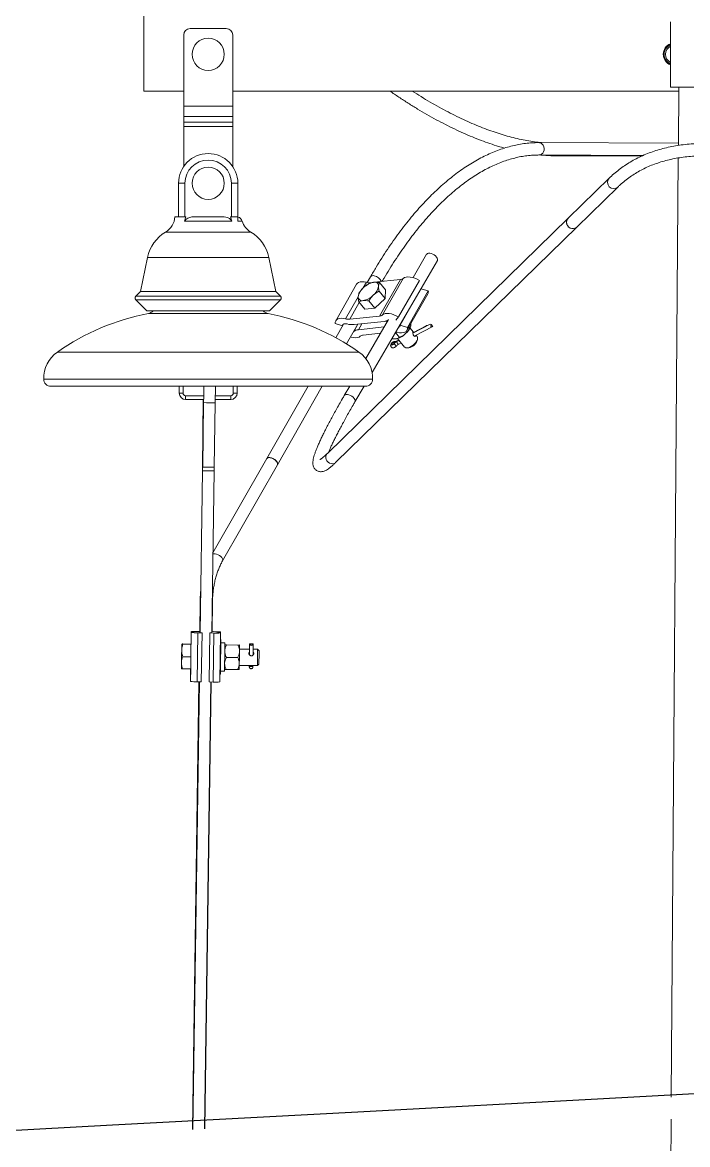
# Model space of a CAD drawing. Header units: millimetres. Extents: x 1587714 to 3094800, y -694377 to -413614.
# Drawn here: x 2105747 to 2106263, y -550197 to -549327 of the extents above; entities that cross this region are included whole.
import ezdxf

# ---------------------------------------------------------------- set-up
doc = ezdxf.new("R2010")
doc.units = ezdxf.units.MM

# ---------------------------------------------------------------- blocks, each defined once
blk = doc.blocks.new('poste ALINEACIÓN vista 1')
at = {"color": 7, "linetype": 'Continuous', "lineweight": 15}
for p, q in [((-546.8, 9365.5003), (-546.8, 9428.9998)), ((-138.35, 9419.1979), (-138.35, 9368.3976)), ((-515.8, 9409.0003), (-515.8, 9353.7015)), ((-482.8, 9414.0004), (-510.8, 9414.0004)), ((-477.8, 9409.0003), (-477.8, 9353.7015)), ((-546.8, 9365.5003), (-515.8, 9365.5003)), ((-477.8, 9365.5003), (-131.822, 9365.5003)), ((-138.35, 9368.3976), (-40.097, 9368.3976)), ((-131.8002, 9368.3976), (-132.1382, 9323.3603)), ((-477.8, 9353.7015), (-515.8, 9353.7015)), ((-515.8, 9353.7015), (-515.8, 9345.6753)), ((-477.8, 9353.7015), (-477.8, 9345.6753)), ((-477.8, 9345.6753), (-515.8, 9345.6753)), ((-515.8, 9345.6753), (-515.8, 9341.4649)), ((-477.8, 9341.4649), (-515.8, 9341.4649)), ((-515.8, 9341.4649), (-515.8, 9337.9287)), ((-477.8, 9337.9287), (-515.8, 9337.9287)), ((-515.8, 9337.9287), (-515.8, 9306.9619)), ((-477.8, 9345.6753), (-477.8, 9341.4649)), ((-477.8, 9341.4649), (-477.8, 9337.9287)), ((-477.8, 9337.9287), (-477.8, 9306.9619)), ((-132.1248, 9325.1504), (-240.3924, 9325.5128)), ((-240.4245, 9315.9131), (-159.3832, 9315.6422)), ((-226.7044, 9315.2999), (-160.1787, 9315.2999)), ((-132.2113, 9313.6224), (-137.6788, 8585.1144)), ((-185.8693, 9297.8953), (-217.6886, 9266.8198)), ((-519.8, 9268.0005), (-519.8, 9293.9996)), ((-514.8, 9293.9996), (-519.8, 9293.9996)), ((-514.8, 9293.9996), (-514.8, 9268.0005)), ((-478.8, 9268.0005), (-478.8, 9293.9996)), ((-478.8, 9293.9996), (-473.8, 9293.9996)), ((-473.8, 9293.9996), (-473.8, 9268.0005)), ((-210.9811, 9259.9524), (-179.1618, 9291.0269)), ((-522.5858, 9268.0005), (-519.8, 9268.0005)), ((-514.8, 9268.0005), (-519.8, 9268.0005)), ((-515.1746, 9264.5091), (-514.2059, 9268.0005)), ((-478.4254, 9264.5091), (-515.1746, 9264.5091)), ((-514.8, 9268.0005), (-514.2059, 9268.0005)), ((-507.2012, 9268.0005), (-486.3988, 9268.0005)), ((-479.394, 9268.0005), (-478.4254, 9264.5091)), ((-479.394, 9268.0005), (-478.8, 9268.0005)), ((-473.8, 9268.0005), (-478.8, 9268.0005)), ((-217.6886, 9266.8198), (-404.3909, 9084.4849)), ((-397.6835, 9077.6166), (-210.9811, 9259.9524)), ((-543.8215, 9236.4959), (-549.3, 9209.9999)), ((-444.3, 9209.9999), (-449.7785, 9236.4959)), ((-369.7115, 9147.2396), (-319.0774, 9234.0955)), ((-327.3711, 9238.9306), (-337.9477, 9220.7879)), ((-370.8976, 9221.4478), (-373.4245, 9217.0228)), ((-369.1143, 9217.06), (-370.8766, 9216.873)), ((-347.7103, 9219.3278), (-367.9659, 9217.182)), ((-359.3695, 9211.4218), (-364.0653, 9216.9846)), ((-363.8782, 9191.0132), (-347.7103, 9219.3278)), ((-361.6671, 9191.8753), (-345.4992, 9220.1899)), ((-349.1807, 9190.3037), (-333.0128, 9218.6183)), ((-549.3, 9209.9999), (-552.8858, 9206.4141)), ((-549.3, 9209.9999), (-444.3, 9209.9999)), ((-440.7142, 9206.4141), (-444.3, 9209.9999)), ((-381.6893, 9215.6571), (-397.8572, 9187.3416)), ((-374.8272, 9214.3201), (-374.8453, 9214.3058)), ((-359.5994, 9204.6918), (-364.2951, 9210.2545)), ((-359.3695, 9211.4218), (-359.5994, 9204.6918)), ((-347.9506, 9183.8216), (-331.7828, 9212.1361)), ((-342.6613, 9179.9039), (-326.4935, 9208.2194)), ((-342.2893, 9182.1393), (-326.1214, 9210.4548)), ((-332.555, 9210.7838), (-332.7117, 9210.7075)), ((-326.1214, 9210.4548), (-331.7828, 9212.1361)), ((-552.8858, 9203.5855), (-544.3, 9194.9996)), ((-449.3, 9194.9996), (-440.7142, 9203.5855)), ((-375.3853, 9196.4644), (-380.0811, 9202.0272)), ((-367.6073, 9197.2131), (-372.303, 9202.7758)), ((-359.5994, 9204.6918), (-367.6073, 9197.2131)), ((-544.3, 9194.9996), (-449.3, 9194.9996)), ((-543.2141, 9192.9168), (-450.3859, 9192.9168)), ((-363.8782, 9191.0132), (-387.0444, 9188.5585)), ((-367.6073, 9197.2131), (-375.3853, 9196.4644)), ((-351.2174, 9187.9023), (-349.1807, 9190.3037)), ((-398.2292, 9185.1062), (-392.6028, 9183.4353)), ((-391.856, 9184.7428), (-397.8517, 9174.2429)), ((-389.5383, 9169.4411), (-380.8446, 9184.6675)), ((-383.5205, 9184.3833), (-360.3542, 9186.838)), ((-360.2581, 9182.5169), (-380.1643, 9180.4074)), ((-356.878, 9188.3153), (-374.5547, 9157.9932)), ((-342.2893, 9182.1393), (-347.9506, 9183.8216)), ((-340.4147, 9181.9648), (-341.053, 9182.721)), ((-337.5054, 9178.3999), (-340.3495, 9181.7693)), ((-340.0163, 9182.5408), (-339.8699, 9182.928)), ((-327.3096, 9183.7138), (-338.0975, 9178.0909)), ((-324.7628, 9184.6684), (-338.0713, 9177.7323)), ((-336.9666, 9175.4102), (-322.6546, 9182.8698)), ((-326.9684, 9183.5192), (-327.184, 9183.7748)), ((-322.6018, 9182.9013), (-323.9054, 9184.4462)), ((-383.9766, 9178.9206), (-384.2324, 9178.7337)), ((-376.6403, 9176.2332), (-363.084, 9177.6694)), ((-348.4226, 9174.487), (-351.6196, 9178.274)), ((-350.9152, 9173.3693), (-350.8708, 9173.3779)), ((-350.054, 9173.5772), (-344.4647, 9166.9558)), ((-334.7601, 9175.1479), (-335.5883, 9176.1292)), ((-334.7603, 9171.8863), (-334.4686, 9173.0174)), ((-348.8292, 9172.1257), (-350.5337, 9171.2378)), ((-349.0475, 9172.3841), (-350.4228, 9171.6679)), ((-349.0825, 9169.0959), (-347.1304, 9170.1134)), ((-342.4133, 9166.3111), (-341.2494, 9166.4084)), ((-624.3117, 9142.0468), (-369.2883, 9142.0468)), ((-618.8117, 9136.5451), (-374.7883, 9136.5451)), ((-519.3, 9131.2503), (-519.3, 9136.5451)), ((-519.3, 9131.2503), (-516.3, 9131.2503)), ((-514.3, 9126.2501), (-514.3, 9129.2504)), ((-479.3, 9126.2501), (-479.3, 9129.2504)), ((-474.3, 9131.2503), (-477.3, 9131.2503)), ((-474.3, 9136.5451), (-474.3, 9131.2503)), ((-419.3767, 9136.5451), (-451.4313, 9080.407)), ((-443.0947, 9075.6472), (-408.322, 9136.5451)), ((-387.058, 9136.5451), (-391.2779, 9129.3067)), ((-382.9842, 9124.4715), (-375.9458, 9136.5451)), ((-500.3089, 9126.2501), (-514.3, 9126.2501)), ((-500.3426, 9123.8459), (-501.065, 9073.8572)), ((-492.0659, 9073.7275), (-491.3436, 9123.7162)), ((-479.3, 9126.2501), (-491.3082, 9126.2501)), ((-451.4313, 9080.407), (-493.2037, 9007.2507)), ((-501.2828, 9071.0448), (-503.098, 8945.4354)), ((-494.0989, 8945.3048), (-492.2837, 9070.9151)), ((-485.6416, 9001.1338), (-443.0947, 9075.6472)), ((-503.0528, 8970.0927), (-503.3977, 8946.227)), ((-493.7987, 8946.0887), (-493.4539, 8969.9544)), ((-509.8968, 8946.3423), (-510.0373, 8936.6196)), ((-504.7573, 8946.4158), (-503.3958, 8946.3595)), ((-509.8968, 8945.567), (-510.4457, 8907.5755)), ((-507.897, 8945.6729), (-507.897, 8946.1783)), ((-505.3063, 8907.3542), (-504.7573, 8945.3458)), ((-501.5976, 8945.3849), (-504.7573, 8945.3458)), ((-502.1466, 8907.3933), (-501.5976, 8945.3849)), ((-496.1472, 8907.3066), (-495.5982, 8945.2981)), ((-492.4386, 8945.1674), (-495.5982, 8945.2981)), ((-493.7968, 8946.2203), (-492.4386, 8946.2374)), ((-492.9875, 8907.1759), (-492.4386, 8945.1674)), ((-489.2989, 8945.9103), (-489.2989, 8945.4049)), ((-487.8481, 8907.2493), (-487.2991, 8945.2409)), ((-486.9658, 8940.1129), (-487.3731, 8940.1187)), ((-487.3102, 8945.2485), (-487.2991, 8946.0162)), ((-483.8265, 8937.6162), (-486.9995, 8937.662)), ((-510.03, 8936.3412), (-516.4286, 8936.4337)), ((-510.0261, 8936.6196), (-516.4271, 8936.7121)), ((-483.8457, 8936.1075), (-483.8471, 8936.1066)), ((-473.741, 8935.8166), (-482.5793, 8935.9444)), ((-464.7095, 8932.6533), (-472.5146, 8932.7658)), ((-472.4926, 8935.9435), (-472.4704, 8935.9378)), ((-472.4704, 8935.9406), (-472.4729, 8935.9435)), ((-464.671, 8935.2397), (-464.7749, 8928.2483)), ((-464.6485, 8936.7436), (-464.7747, 8928.2473)), ((-464.4176, 8936.8113), (-462.0223, 8936.777)), ((-462.0583, 8936.5128), (-464.3887, 8936.5462)), ((-461.9196, 8928.2035), (-461.7933, 8936.7026)), ((-458.4482, 8932.5627), (-461.8541, 8932.6113)), ((-457.3018, 8931.3821), (-458.4482, 8932.5627)), ((-510.1697, 8926.6804), (-516.567, 8926.773)), ((-473.8794, 8926.1559), (-482.7176, 8926.2837)), ((-458.6317, 8919.8636), (-457.4517, 8921.0099)), ((-510.3052, 8917.2992), (-516.7039, 8917.3917)), ((-510.3164, 8917.2992), (-510.4457, 8908.3518)), ((-487.7629, 8913.1469), (-487.3555, 8913.1411)), ((-487.3184, 8915.5911), (-484.1454, 8915.5453)), ((-484.1224, 8917.055), (-484.121, 8917.0541)), ((-474.0162, 8916.7746), (-482.8545, 8916.9024)), ((-472.7483, 8916.8891), (-472.7456, 8916.8929)), ((-472.6981, 8920.0667), (-458.6317, 8919.8636)), ((-464.8976, 8919.6595), (-464.8934, 8919.9542)), ((-462.0509, 8919.6185), (-462.0466, 8919.9132)), ((-510.4346, 8908.3432), (-510.4457, 8908.3518)), ((-503.9593, 8907.3714), (-508.9783, 8560.047)), ((-503.6479, 8907.3752), (-508.6668, 8560.068)), ((-502.1466, 8907.3933), (-505.3063, 8907.3542)), ((-499.6571, 8560.6745), (-494.6489, 8907.2446)), ((-499.368, 8560.6936), (-494.3602, 8907.2331)), ((-492.9875, 8907.1759), (-496.1472, 8907.3066)), ((-137.8068, 8568.0665), (-141.5448, 8069.9996))]:
    blk.add_line(p, q, dxfattribs=at)
at = {"color": 8, "linetype": 'Continuous', "lineweight": 15}
for p, q in [((-239.7823, 9325.4584), (-240.391, 9325.5128)), ((-470.3508, 9264.5091), (-473.8, 9264.5091)), ((-529.8476, 9256.1635), (-463.7523, 9256.1635)), ((-543.8215, 9236.4959), (-449.7785, 9236.4959)), ((-376.5012, 9212.8905), (-374.0611, 9217.1639)), ((-371.0708, 9216.5326), (-370.8766, 9216.873)), ((-552.8858, 9206.4141), (-440.7142, 9206.4141)), ((-552.8858, 9203.5855), (-440.7142, 9203.5855)), ((-390.2289, 9188.8484), (-380.4342, 9206.0021)), ((-387.0444, 9188.5585), (-379.6471, 9201.5132)), ((-383.9766, 9178.9206), (-380.6859, 9184.6837)), ((-380.1643, 9180.4074), (-377.5317, 9185.0184)), ((-338.0972, 9177.9803), (-327.9221, 9183.2837)), ((-338.0626, 9177.6665), (-324.619, 9184.6732)), ((-352.7727, 9170.555), (-352.2647, 9169.9532)), ((-350.5547, 9171.1568), (-348.7881, 9172.0771)), ((-350.5432, 9171.4944), (-348.9824, 9172.3078)), ((-613.7126, 9163.0849), (-379.8874, 9163.0849)), ((-516.3, 9136.5451), (-516.3, 9131.2503)), ((-514.3, 9129.2504), (-500.269, 9129.2504)), ((-491.2684, 9129.2504), (-479.3, 9129.2504)), ((-477.3, 9131.2503), (-477.3, 9136.5451)), ((-508.7758, 8945.6271), (-508.7668, 8946.2498)), ((-507.9044, 8945.6681), (-507.897, 8946.1783)), ((-503.0984, 8945.4354), (-503.0974, 8945.5022)), ((-488.438, 8945.3334), (-488.429, 8945.9561)), ((-464.7706, 8928.2435), (-464.6444, 8936.7303)), ((-461.9239, 8928.1996), (-461.7977, 8936.6893))]:
    blk.add_line(p, q, dxfattribs=at)
at = {"color": 8, "linetype": 'Continuous', "lineweight": 15, "flags": 128}
for points in [[(-240.4238, 9315.9131), (-239.3437, 9316.0733), (-238.2979, 9316.5787), (-237.4087, 9317.3894), (-236.7419, 9318.447), (-236.347, 9319.6734), (-236.2533, 9320.9761), (-236.4679, 9322.2588), (-236.9746, 9323.428), (-237.7361, 9324.3951), (-238.6957, 9325.0893), (-239.7823, 9325.4584)], [(-354.875, 9168.9681), (-354.859, 9168.8889), (-354.663, 9168.6419), (-354.29, 9168.5761), (-353.8013, 9168.702), (-353.2772, 9168.9986), (-352.8038, 9169.4173)], [(-352.7727, 9170.555), (-353.1531, 9170.4987), (-353.5839, 9170.2937), (-353.9944, 9169.9733), (-354.3169, 9169.5908), (-354.4985, 9169.2084), (-354.5094, 9168.8889), (-354.4389, 9168.7583)], [(-349.0825, 9169.0959), (-349.2599, 9169.0863), (-349.5069, 9169.2218), (-349.783, 9169.4945), (-350.0554, 9169.8722), (-350.2921, 9170.3089), (-350.4654, 9170.7543), (-350.5547, 9171.1568)], [(-350.4228, 9171.6679), (-350.4344, 9171.6613), (-350.5432, 9171.4944)], [(-385.396, 9128.8232), (-386.5344, 9129.465), (-387.717, 9129.9161), (-388.8562, 9130.1421), (-389.8674, 9130.1268), (-390.6757, 9129.8722), (-391.2211, 9129.3963), (-391.2771, 9129.3076)], [(-382.9841, 9124.4725), (-382.8804, 9124.6938), (-382.7982, 9125.4309), (-383.0374, 9126.2759), (-383.5802, 9127.1676), (-384.3863, 9128.0373), (-385.396, 9128.8232)], [(-500.5855, 9107.0393), (-500.839, 9106.3422), (-500.8952, 9105.8291)], [(-404.3909, 9084.4849), (-404.4687, 9084.4067), (-405.1652, 9083.4321), (-405.5556, 9082.281), (-405.6108, 9081.0393), (-405.3269, 9079.7976), (-404.7248, 9078.6494), (-403.8492, 9077.6786), (-402.7651, 9076.9585), (-401.5528, 9076.5418), (-400.3023, 9076.4588), (-399.1063, 9076.7173), (-398.0535, 9077.2971), (-397.6835, 9077.6166)], [(-493.2142, 9006.524), (-492.4671, 9006.6975), (-491.4415, 9006.6699), (-490.2948, 9006.4086), (-489.1122, 9005.9327), (-487.9813, 9005.2766), (-486.9861, 9004.4907), (-486.2003, 9003.6324), (-485.6821, 9002.7646), (-485.4702, 9001.953), (-485.5801, 9001.2568), (-485.6414, 9001.1338)], [(-503.0528, 8970.0927), (-502.9379, 8970.0755), (-502.7421, 8970.0621)], [(-493.743, 8969.9334), (-493.5407, 8969.941), (-493.4539, 8969.9544)]]:
    blk.add_lwpolyline(points, dxfattribs=at)
at = {"color": 7, "linetype": 'Continuous', "lineweight": 15, "flags": 128}
for points in [[(-217.6886, 9266.8198), (-217.7664, 9266.7416), (-218.4628, 9265.7679), (-218.8532, 9264.6168), (-218.9085, 9263.3742), (-218.6245, 9262.1325), (-218.0224, 9260.9843), (-217.1468, 9260.0144), (-216.0627, 9259.2934), (-214.8504, 9258.8767), (-213.5999, 9258.7947), (-212.4039, 9259.0531), (-211.3511, 9259.632), (-210.9811, 9259.9524)], [(-321.4892, 9238.4461), (-322.6276, 9239.0879), (-323.8102, 9239.539), (-324.9494, 9239.765), (-325.9607, 9239.7507), (-326.7689, 9239.4961), (-327.3143, 9239.0193), (-327.3711, 9238.9306)], [(-319.0774, 9234.0955), (-318.9736, 9234.3167), (-318.8915, 9235.0539), (-319.1306, 9235.8998), (-319.6734, 9236.7905), (-320.4796, 9237.6612), (-321.4892, 9238.4461)], [(-374.0611, 9217.1639), (-375.8205, 9217.4968), (-377.4516, 9217.5874), (-378.9012, 9217.4329), (-380.1221, 9217.038), (-381.0747, 9216.4162), (-381.6893, 9215.6571)], [(-333.0128, 9218.6183), (-334.8059, 9219.5853), (-336.6479, 9220.3635), (-338.4788, 9220.93), (-340.2389, 9221.2647), (-341.871, 9221.3572), (-343.322, 9221.2037), (-344.5447, 9220.8108), (-345.4992, 9220.1899)], [(-349.1807, 9190.3037), (-350.9738, 9191.2698), (-352.8157, 9192.0489), (-354.6466, 9192.6144), (-356.4067, 9192.9492), (-358.0389, 9193.0417), (-359.4899, 9192.8891), (-360.7125, 9192.4962), (-361.6671, 9191.8753)], [(-390.2289, 9188.8484), (-391.9884, 9189.1822), (-393.6194, 9189.2728), (-395.069, 9189.1183), (-396.29, 9188.7234), (-397.2425, 9188.1007), (-397.8957, 9187.272), (-398.2282, 9186.263), (-398.2292, 9185.1062)], [(-392.5691, 9183.4944), (-392.5186, 9183.8931), (-392.3369, 9184.2974), (-392.028, 9184.6265), (-391.6012, 9184.8696), (-391.069, 9185.0194), (-390.4473, 9185.0728), (-389.7544, 9185.027), (-389.0109, 9184.8849)], [(-350.2896, 9178.3971), (-348.5301, 9178.0642), (-346.899, 9177.9736), (-345.4495, 9178.1281), (-344.2285, 9178.5229), (-343.276, 9179.1447), (-342.6228, 9179.9735), (-342.2903, 9180.9834), (-342.2893, 9182.1393)], [(-386.4809, 9174.796), (-385.8719, 9174.631), (-384.1118, 9174.2963), (-382.4796, 9174.2038), (-381.0286, 9174.3573), (-379.8059, 9174.7502), (-378.8514, 9175.3711)], [(-344.4647, 9166.9558), (-344.3334, 9166.8175), (-343.6391, 9166.4227), (-342.7108, 9166.2959), (-341.6025, 9166.4466), (-340.3784, 9166.8643), (-339.1099, 9167.5252), (-337.8706, 9168.3911), (-336.7325, 9169.4115), (-335.7618, 9170.5283), (-335.0148, 9171.6746), (-334.5351, 9172.7847), (-334.3505, 9173.7937), (-334.4716, 9174.6444), (-334.7601, 9175.1479)], [(-350.5547, 9171.1568), (-350.5559, 9171.1901), (-350.551, 9171.2159), (-350.54, 9171.2331), (-350.5337, 9171.2378)], [(-451.4313, 9080.407), (-451.3188, 9080.573), (-450.7488, 9081.0021), (-449.9202, 9081.211), (-448.8945, 9081.1833), (-447.7479, 9080.922), (-446.5653, 9080.4461), (-445.4344, 9079.79), (-444.4391, 9079.0042), (-443.6534, 9078.1449), (-443.1352, 9077.278), (-442.9233, 9076.4664), (-443.0332, 9075.7703), (-443.0947, 9075.6472)], [(-443.0947, 9075.6472), (-442.9196, 9076.3062), (-443.0636, 9077.0987), (-443.5191, 9077.9599), (-444.2523, 9078.8258), (-445.2087, 9079.6326), (-446.3176, 9080.3202), (-447.4965, 9080.8381), (-448.6581, 9081.1471)], [(-508.7668, 8946.2498), (-509.4863, 8946.2899), (-509.8513, 8946.3261), (-509.85, 8946.3576), (-509.4825, 8946.3834), (-508.7608, 8946.4034), (-507.7081, 8946.4148), (-506.3591, 8946.4186), (-504.7573, 8946.4158)], [(-504.7573, 8945.3458), (-506.3591, 8945.3887), (-507.7081, 8945.4316), (-508.7608, 8945.4736), (-509.4825, 8945.5136), (-509.85, 8945.5508), (-509.8513, 8945.5823), (-509.4863, 8945.608), (-508.7668, 8945.6271)], [(-503.3971, 8946.2708), (-503.4563, 8946.268), (-503.5865, 8946.2565), (-503.5691, 8946.2432), (-503.4045, 8946.2279), (-503.0974, 8946.2107)], [(-503.0974, 8945.5022), (-503.4045, 8945.4945), (-503.5691, 8945.484), (-503.5865, 8945.4707), (-503.4563, 8945.4554), (-503.1822, 8945.4392), (-502.7723, 8945.4211), (-502.2389, 8945.403), (-501.5976, 8945.3849)], [(-495.5982, 8945.2981), (-494.957, 8945.2981), (-494.4235, 8945.3009), (-494.0136, 8945.3067), (-493.7396, 8945.3152), (-493.6093, 8945.3267), (-493.6267, 8945.34), (-493.7914, 8945.3553), (-494.0984, 8945.3725)], [(-494.0984, 8946.081), (-493.7914, 8946.0887), (-493.6267, 8946.0992), (-493.6093, 8946.1125), (-493.7396, 8946.1278), (-493.7981, 8946.1316)], [(-492.4386, 8946.2374), (-490.8368, 8946.1945), (-489.4877, 8946.1516), (-488.4351, 8946.1097), (-487.7133, 8946.0696), (-487.3458, 8946.0324), (-487.3445, 8946.0009), (-487.7095, 8945.9752), (-488.429, 8945.9561)], [(-488.429, 8945.3334), (-487.7095, 8945.2933), (-487.3445, 8945.2571), (-487.3458, 8945.2256), (-487.7133, 8945.1998), (-488.4351, 8945.1798), (-489.4877, 8945.1684), (-490.8368, 8945.1646), (-492.4386, 8945.1674)], [(-486.9658, 8940.1129), (-486.9658, 8940.111), (-486.9685, 8939.8926), (-486.9763, 8939.3128), (-486.9893, 8938.3858), (-487.0069, 8937.1394), (-487.0287, 8935.6059), (-487.0541, 8933.8263), (-487.0824, 8931.8513), (-487.1128, 8929.7341), (-487.1445, 8927.5321), (-487.1767, 8925.3043), (-487.2085, 8923.1137), (-487.2389, 8921.0185), (-487.2672, 8919.0758), (-487.2926, 8917.3402), (-487.3144, 8915.8572), (-487.332, 8914.668), (-487.3449, 8913.8049), (-487.3529, 8913.2918), (-487.3555, 8913.1411)], [(-483.8265, 8937.6162), (-483.827, 8937.5685), (-483.8318, 8937.2061), (-483.8416, 8936.5004), (-483.856, 8935.4743), (-483.8747, 8934.1592), (-483.897, 8932.5989), (-483.9221, 8930.8442), (-483.9493, 8928.9511), (-483.9777, 8926.9809), (-484.0064, 8924.9982), (-484.0344, 8923.067), (-484.0608, 8921.2493), (-484.0849, 8919.6042), (-484.1057, 8918.1851), (-484.1226, 8917.0369), (-484.1351, 8916.1986), (-484.1428, 8915.697), (-484.1454, 8915.5453)], [(-517.3485, 8931.6157), (-517.3647, 8930.4847), (-517.3818, 8929.2954), (-517.3994, 8928.0671), (-517.4174, 8926.8225), (-517.4354, 8925.5818), (-517.453, 8924.3668), (-517.47, 8923.1976), (-517.4861, 8922.0942)], [(-517.4837, 8922.5119), (-517.4675, 8923.643), (-517.4504, 8924.8322), (-517.4327, 8926.0606), (-517.4148, 8927.3051), (-517.3968, 8928.5458), (-517.3792, 8929.7608), (-517.3622, 8930.93), (-517.3461, 8932.0334)], [(-517.2785, 8936.5844), (-517.2798, 8936.4718), (-517.2835, 8936.1981), (-517.2895, 8935.768), (-517.2976, 8935.1882), (-517.3078, 8934.4701), (-517.3198, 8933.6261), (-517.3334, 8932.6686), (-517.3485, 8931.6157)], [(-517.3461, 8932.0334), (-517.3313, 8933.051), (-517.3178, 8933.9665), (-517.3061, 8934.7638), (-517.2963, 8935.4295), (-517.2885, 8935.9521), (-517.2829, 8936.323), (-517.2795, 8936.5348), (-517.2785, 8936.5844)], [(-472.678, 8921.4467), (-472.6619, 8922.5501), (-472.6449, 8923.7193), (-472.6273, 8924.9343), (-472.6093, 8926.175), (-472.5914, 8927.4205), (-472.5737, 8928.6479), (-472.5565, 8929.8371), (-472.5403, 8930.9682)], [(-472.5403, 8930.9682), (-472.5253, 8932.021), (-472.5116, 8932.9785), (-472.4996, 8933.8235), (-472.4895, 8934.5416), (-472.4814, 8935.1205), (-472.4754, 8935.5506), (-472.4717, 8935.8243), (-472.4704, 8935.9378)], [(-458.6317, 8919.8636), (-458.6306, 8919.9227), (-458.6247, 8920.3109), (-458.6138, 8921.0423), (-458.5987, 8922.0742), (-458.5801, 8923.3474), (-458.5592, 8924.7864), (-458.5372, 8926.3085), (-458.5153, 8927.8249), (-458.4949, 8929.2477), (-458.477, 8930.4942), (-458.4629, 8931.4917), (-458.4533, 8932.1831), (-458.4486, 8932.5274), (-458.4482, 8932.5627)], [(-457.4517, 8921.0099), (-457.4493, 8921.1549), (-457.442, 8921.6412), (-457.4303, 8922.4375), (-457.4149, 8923.4904), (-457.3969, 8924.7273), (-457.3775, 8926.0653), (-457.3581, 8927.411), (-457.34, 8928.6746), (-457.3243, 8929.7694), (-457.3122, 8930.621), (-457.3046, 8931.1703), (-457.3018, 8931.3811), (-457.3018, 8931.3821)], [(-517.4837, 8922.5119), (-517.4988, 8921.4591), (-517.5125, 8920.5016), (-517.5244, 8919.6576), (-517.5346, 8918.9395), (-517.5427, 8918.3596), (-517.5486, 8917.9295), (-517.5523, 8917.6558), (-517.5537, 8917.5433)], [(-517.4861, 8922.0942), (-517.501, 8921.0767), (-517.5144, 8920.1611), (-517.5261, 8919.3639), (-517.5359, 8918.6982), (-517.5437, 8918.1756), (-517.5494, 8917.8046), (-517.5527, 8917.5929), (-517.5537, 8917.5433)], [(-472.7456, 8916.8957), (-472.7446, 8916.9453), (-472.7413, 8917.1571), (-472.7356, 8917.528), (-472.7278, 8918.0506), (-472.718, 8918.7163), (-472.7062, 8919.5136), (-472.6928, 8920.4291), (-472.678, 8921.4467)], [(-462.065, 8918.6629), (-462.0635, 8918.7611), (-462.0585, 8919.0978), (-462.0509, 8919.6185)]]:
    blk.add_lwpolyline(points, dxfattribs=at)
at = {"color": 7, "linetype": 'Continuous', "lineweight": 15}
for centre in [(-496.8, 9394), (-496.8, 9294)]:
    blk.add_circle(centre, 12.5, dxfattribs=at)
for centre, radius, start, end in [((-510.8, 9409), 5, 90, 180), ((-482.8, 9409), 5, 0, 90), ((-135.15, 9394), 8.75, 111.4515477, 248.5484523), ((-135.15, 9394), 8.2169, 112.9197383, 247.0802617), ((-135.15, 9394), 8, 113.5781785, 246.4218215), ((-135.15, 9394), 7, 117.2028944, 242.7971056), ((-496.8, 9294), 23, 0, 180), ((-496.8, 9294), 18, 0, 180), ((-537.55, 9269.0352), 15, 300.89653, 356.0427695), ((-475.1177, 9263), 5, 17.5632746, 74.6109601), ((-456.05, 9269.0352), 15, 197.5632746, 239.10347), ((-214.0919, 9263.6235), 4.8118, 138.3728076, 310.2767985), ((-514.443, 9230.4209), 30, 120.89653, 168.3175809), ((-479.157, 9230.4209), 30, 11.6824191, 59.10347), ((-365.9016, 9202.6916), 14.701, 99.9042803, 135.1457303), ((-371.6336, 9226.1625), 9.3202, 254.9032846, 274.6587386), ((-367.6262, 9214.3114), 2.9728, 357.5190014, 105.6921378), ((-347.9482, 9223.2043), 3.8838, 273.5112891, 309.0910544), ((-369.0078, 9204.0728), 11.5883, 129.1438611, 170.6457393), ((-376.09, 9216.0661), 11.588, 309.1432098, 350.6463906), ((-329.4568, 9209.8613), 3.3878, 331.0110739, 10.0900475), ((-551.4716, 9205), 2, 135, 225), ((-442.1284, 9205), 2, 315, 45), ((-377.472, 9205.8277), 2.9729, 177.5194854, 285.6916539), ((-379.1965, 9217.4475), 14.701, 279.9042803, 315.1457303), ((-509.9212, 9016.022), 180, 100.6572209, 125.213083), ((-544.4162, 9199.3054), 6.5003, 280.6572211, 318.5217135), ((-449.1838, 9199.3054), 6.5003, 221.4782865, 259.3427789), ((-483.6788, 9016.022), 180, 54.786917, 79.3427791), ((-364.1103, 9194.875), 3.8687, 273.438664, 309.162634), ((-387.8035, 9197.8551), 9.3276, 254.9284204, 274.6676376), ((-384.8272, 9200.3779), 16.0479, 254.8885945, 274.6706166), ((-360.8464, 9193.894), 7.0732, 273.9906381, 301.6336023), ((-349.5134, 9183.8054), 1.5629, 277.9443762, 0.5928035), ((-353.1657, 9188.0555), 14.259, 311.5489277, 337.2471393), ((-379.7603, 9173.7405), 6.6792, 93.4676799, 129.1432653), ((-376.4023, 9172.3563), 3.8842, 93.511983, 129.0893151), ((-354.1233, 9187.7403), 14.6874, 279.8874257, 315.1625849), ((-353.1068, 9167.2266), 11.5202, 75.8450969, 81.5618525), ((-352.6973, 9168.7174), 2.1921, 91.450421, 173.4340582), ((-352.5568, 9170.7204), 0.2719, 136.1218402, 217.4564895), ((-346.6317, 9163.7607), 8.3721, 117.9421424, 137.4955871), ((-352.6596, 9174.6258), 4.0724, 268.4095353, 294.3429935), ((-352.7261, 9175.27), 4.3612, 269.6489837, 300.0352393), ((-342.5846, 9174.5726), 8.2726, 279.2880028, 341.0516202), ((-599.2709, 9142.6196), 25.0474, 125.2099706, 181.310398), ((-394.3291, 9142.6196), 25.0474, 358.689602, 54.7900294), ((-618.8117, 9142.0453), 5.5, 179.9849222, 270), ((-374.7883, 9142.0453), 5.5, 270, 0.0150778), ((-514.3, 9131.25), 5, 180, 270), ((-514.3, 9131.25), 2, 180, 270), ((-479.3, 9131.25), 5, 270, 0), ((-479.3, 9131.25), 2, 270, 0), ((-449.5216, 9078.8167), 2.4852, 69.6682837, 140.2147844), ((-494.9643, 9184.8882), 111.1985, 266.8549909, 271.4935611), ((-508.7301, 8941.371), 4.879, 80.1676555, 90.4311373), ((-508.5953, 8950.6548), 5.0307, 268.045699, 277.9790517), ((-488.6005, 8940.9276), 5.0314, 88.0459086, 97.9784301), ((-488.4657, 8950.213), 4.8798, 260.1684951, 270.4309389), ((-463.4489, 8921.3964), 2.2618, 230.1698009, 308.1796151), ((-505.4566, 8963.6658), 56.3118, 264.9169895, 270.1528698), ((-491.2279, 8963.9054), 56.7568, 268.2233384, 273.4138572)]:
    blk.add_arc(centre, radius, start, end, dxfattribs=at)
at = {"color": 8, "linetype": 'Continuous', "lineweight": 15}
for centre, radius, start, end in [((-226.7205, 9319.0239), 3.7241, 270.2449833, 301.8520954), ((-182.272, 9294.6987), 4.8121, 138.3574304, 310.2499905), ((-368.9882, 9219.8557), 2.4861, 69.6690151, 140.177263), ((-369.1612, 9214.9646), 7.2964, 22.6000433, 81.8305834), ((-354.3925, 9166.2144), 3.5752, 21.968307, 63.6170771), ((-352.0509, 9170.2337), 0.9739, 87.0907374, 136.1165826), ((-350.1699, 9171.4704), 0.3741, 176.3255643, 213.391098), ((-494.2419, 9234.8766), 111.1982, 266.8549842, 271.4935677), ((-496.9333, 9140.7035), 69.7943, 266.4271033, 270.1490426), ((-494.6013, 9136.1364), 65.2625, 268.1116895, 272.035064)]:
    blk.add_arc(centre, radius, start, end, dxfattribs=at)
at = {"color": 7, "linetype": 'Continuous', "lineweight": 15}
for centre, major_axis, ratio, start_param, end_param in [((-327.84, 9183.0843), (0.2161, 0.2753), 0.56177515, 1.26370342, 2.53898683), ((-327.4046, 9182.029), (1.3626, 1.7356), 0.56177515, 0.81766491, 1.26370342), ((-324.5351, 9184.5279), (0.2532, -0.1155), 0.40213143, 2.08434452, 2.83775881), ((-324.09, 9183.7565), (1.5961, -0.7284), 0.40213143, 1.63830601, 2.08434452), ((-322.0009, 9184.8452), (2.0821, 1.9941), 0.43544918, 2.18082752, 4.0476849), ((-464.4185, 8936.7405), (0.23, -0.0033), 0.3073183, 1.57117447, 3.33329992), ((-463.2199, 8936.7945), (1.4498, -0.0211), 0.3073183, 3.33329992, 3.77933843), ((-463.202, 8937.9992), (0.0362, 2.47), 0.58697641, 2.20828638, 4.07514376), ((-463.2199, 8936.7945), (1.4498, -0.0211), 0.3073183, 5.64619581, 6.09223432), ((-462.0233, 8936.7059), (0.23, -0.0033), 0.3073183, 6.09223432, 7.85435978)]:
    blk.add_ellipse(centre, major_axis=major_axis, ratio=ratio, start_param=start_param, end_param=end_param, dxfattribs=at)
for points, knots in [([(-355.8163, 9365.5003), (-353.5128, 9363.9208), (-348.7621, 9360.6633), (-341.607, 9356.0267), (-334.3465, 9351.5224), (-327.1313, 9347.2717), (-319.9661, 9343.2701), (-312.8562, 9339.5238), (-305.807, 9336.0345), (-298.8233, 9332.8072), (-291.9113, 9329.8427), (-285.0741, 9327.1448), (-278.3221, 9324.725), (-272.3021, 9322.7555), (-268.5754, 9321.7137), (-267.0353, 9321.2832)], [0, 0, 0, 0, 0.07435577, 0.15334851, 0.23236043, 0.31139223, 0.39044564, 0.4695185, 0.54861147, 0.62772107, 0.70684651, 0.78598082, 0.86512248, 0.94426218, 1, 1, 1, 1]), ([(-238.2103, 9325.5051), (-239.0811, 9325.5828), (-241.8432, 9325.829), (-246.6377, 9326.5313), (-252.5794, 9327.6019), (-258.6455, 9328.9518), (-264.8217, 9330.5673), (-271.1065, 9332.449), (-277.4942, 9334.5971), (-283.9804, 9337.0095), (-290.5599, 9339.6834), (-297.227, 9342.6209), (-303.9767, 9345.8157), (-310.8034, 9349.2687), (-317.701, 9352.9763), (-324.6656, 9356.9402), (-331.6107, 9361.0905), (-336.2586, 9364.0464), (-338.5448, 9365.5003)], [0, 0, 0, 0, 0.02992293, 0.09492212, 0.15984205, 0.22469996, 0.28951452, 0.35429845, 0.41906409, 0.48382014, 0.5485729, 0.61332884, 0.67808973, 0.7428607, 0.80764582, 0.87244403, 0.9372586, 1, 1, 1, 1]), ([(-240.3924, 9325.5128), (-241.2988, 9325.5064), (-243.878, 9325.4884), (-248.1571, 9325.2159), (-253.2349, 9324.5965), (-258.3406, 9323.6618), (-263.4697, 9322.4153), (-268.6169, 9320.8547), (-273.7771, 9318.9858), (-278.9442, 9316.8047), (-284.1125, 9314.3165), (-289.2757, 9311.5216), (-294.4276, 9308.4246), (-299.5626, 9305.0294), (-304.6741, 9301.3381), (-309.7567, 9297.3561), (-314.8047, 9293.088), (-319.8122, 9288.5381), (-324.7748, 9283.7143), (-329.686, 9278.6185), (-334.5424, 9273.2606), (-339.3371, 9267.6421), (-344.0675, 9261.7736), (-348.7274, 9255.6585), (-353.3128, 9249.3048), (-357.8202, 9242.7204), (-362.2418, 9235.9058), (-366.6144, 9228.8388), (-369.4599, 9223.9286), (-370.8976, 9221.4478)], [0, 0, 0, 0, 0.02004066, 0.05702776, 0.09406204, 0.13117604, 0.16838037, 0.20567975, 0.24307308, 0.28055781, 0.318126, 0.35576926, 0.39347579, 0.43123462, 0.46903664, 0.50687177, 0.54473141, 0.58260854, 0.62049439, 0.65838724, 0.69627889, 0.73417025, 0.77205434, 0.80993285, 0.84780227, 0.88566204, 0.92351492, 0.96135716, 1, 1, 1, 1]), ([(-111.0552, 9324.8996), (-112.1876, 9324.8923), (-115.4656, 9324.8714), (-120.7701, 9324.6352), (-126.9113, 9324.1055), (-132.8807, 9323.3079), (-138.6758, 9322.2524), (-144.291, 9320.9344), (-149.722, 9319.3566), (-154.9649, 9317.5241), (-160.0156, 9315.4361), (-164.8712, 9313.0964), (-169.5286, 9310.5074), (-173.9865, 9307.6722), (-178.2382, 9304.5881), (-182.2166, 9301.3476), (-184.6781, 9299.0212), (-185.8693, 9297.8953)], [0, 0, 0, 0, 0.03692601, 0.10688998, 0.17677826, 0.2465539, 0.31619644, 0.38569003, 0.45502048, 0.52417651, 0.5931572, 0.66196698, 0.73061955, 0.79913924, 0.86755612, 0.93590677, 1, 1, 1, 1]), ([(-361.9033, 9217.8239), (-361.4019, 9218.6941), (-359.5326, 9221.9388), (-356.2321, 9227.4055), (-351.9755, 9234.136), (-347.6411, 9240.6354), (-343.2371, 9246.9034), (-338.7672, 9252.9306), (-334.2375, 9258.712), (-329.6526, 9264.2405), (-325.0181, 9269.5114), (-320.34, 9274.5205), (-315.6224, 9279.2597), (-310.8723, 9283.7281), (-306.0938, 9287.918), (-301.2933, 9291.8285), (-296.4753, 9295.4525), (-291.6461, 9298.7918), (-286.8095, 9301.8389), (-281.9713, 9304.5951), (-277.1354, 9307.0557), (-272.3066, 9309.221), (-267.4887, 9311.089), (-262.6853, 9312.6557), (-257.9001, 9313.9221), (-253.1362, 9314.8872), (-248.3978, 9315.5432), (-244.1594, 9315.8741), (-241.5145, 9315.9017), (-240.4245, 9315.9131)], [0, 0, 0, 0, 0.01402866, 0.05230424, 0.09056991, 0.12882587, 0.16707261, 0.20530733, 0.24353175, 0.28174487, 0.31994969, 0.35814833, 0.39633956, 0.43452903, 0.47271691, 0.5109089, 0.5491077, 0.58732333, 0.62556067, 0.66383112, 0.70214495, 0.7405155, 0.77895627, 0.81748089, 0.85610448, 0.89483922, 0.93369407, 0.97267254, 1, 1, 1, 1]), ([(-238.8295, 9315.9074), (-237.1429, 9315.758), (-233.5516, 9315.4401), (-229.5399, 9315.3123), (-227.2034, 9315.3021), (-226.7044, 9315.2999)], [0, 0, 0, 0, 0.41050847, 0.8741044, 1, 1, 1, 1]), ([(-179.1618, 9291.0269), (-178.5536, 9291.6094), (-176.7547, 9293.3317), (-173.6127, 9296.0133), (-169.6663, 9298.9881), (-165.5163, 9301.7147), (-161.17, 9304.1974), (-156.6308, 9306.4303), (-151.9033, 9308.4151), (-146.9912, 9310.1505), (-141.8983, 9311.6341), (-136.6278, 9312.8702), (-131.1826, 9313.8551), (-125.5662, 9314.5929), (-119.7786, 9315.0766), (-114.9176, 9315.2791), (-111.9711, 9315.295), (-111.0552, 9315.2999)], [0, 0, 0, 0, 0.036949322, 0.109272841, 0.181628754, 0.253959905, 0.326200276, 0.39829726, 0.470213261, 0.541924509, 0.613422619, 0.684712942, 0.755808526, 0.82672947, 0.897497989, 0.968138416, 1, 1, 1, 1]), ([(-515.1746, 9264.5091), (-514.887, 9264.9764), (-514.2423, 9266.024), (-512.2781, 9267.2518), (-509.8326, 9267.9171), (-508.0003, 9267.9752), (-507.2012, 9268.0005)], [0, 0, 0, 0, 0.17816917, 0.39946407, 0.73809143, 1, 1, 1, 1]), ([(-486.3988, 9268.0005), (-485.6909, 9267.9806), (-484.2603, 9267.9403), (-482.1894, 9267.5138), (-480.2912, 9266.6803), (-479.0105, 9265.5976), (-478.5581, 9264.7559), (-478.4254, 9264.5091)], [0, 0, 0, 0, 0.23199911, 0.46883138, 0.68768734, 0.90840514, 1, 1, 1, 1]), ([(-473.8, 9264.5091), (-473.8, 9265.4055), (-473.8, 9266.5178), (-473.8, 9267.7595), (-473.8, 9268.0005)], [0, 0, 0, 0, 0.805906701, 1, 1, 1, 1]), ([(-371.8434, 9216.236), (-372.6345, 9215.7999), (-373.6672, 9215.2307), (-374.5863, 9214.4664), (-374.8012, 9214.2876)], [0, 0, 0, 0, 0.766194409, 1, 1, 1, 1]), ([(-368.4302, 9217.1735), (-368.5218, 9217.164), (-369.2156, 9217.092), (-370.4279, 9216.8422), (-371.3687, 9216.4393), (-371.8434, 9216.236)], [0, 0, 0, 0, 0.07008751, 0.53078425, 1, 1, 1, 1]), ([(-364.0653, 9216.9846), (-364.8299, 9217.0812), (-366.3732, 9217.276), (-367.7404, 9217.2079), (-368.4302, 9217.1735)], [0, 0, 0, 0, 0.49545485, 1, 1, 1, 1]), ([(-364.6561, 9214.1827), (-364.5688, 9214.9927), (-364.4555, 9216.0438), (-364.1381, 9216.8091), (-364.0653, 9216.9846)], [0, 0, 0, 0, 0.77060296, 1, 1, 1, 1]), ([(-379.8512, 9208.7573), (-379.9241, 9208.5821), (-380.2416, 9207.8181), (-380.3548, 9206.7667), (-380.442, 9205.9563)], [0, 0, 0, 0, 0.22934278, 1, 1, 1, 1]), ([(-376.3232, 9213.0603), (-376.4175, 9212.971), (-377.1321, 9212.2947), (-378.3829, 9210.9057), (-379.3588, 9209.4777), (-379.8512, 9208.7573)], [0, 0, 0, 0, 0.07008977, 0.53082634, 1, 1, 1, 1]), ([(-368.775, 9207.0788), (-368.6795, 9207.1669), (-367.9569, 9207.8336), (-366.4972, 9208.9753), (-365.0336, 9209.8255), (-364.2951, 9210.2545)], [0, 0, 0, 0, 0.07013797, 0.53080304, 1, 1, 1, 1]), ([(-364.2951, 9210.2545), (-364.4582, 9211.3181), (-364.6745, 9212.7291), (-364.6597, 9213.8955), (-364.6561, 9214.1827)], [0, 0, 0, 0, 0.75378143, 1, 1, 1, 1]), ([(-380.442, 9205.9563), (-380.4457, 9205.6688), (-380.4605, 9204.5014), (-380.2441, 9203.0905), (-380.0811, 9202.0272)], [0, 0, 0, 0, 0.24630179, 1, 1, 1, 1]), ([(-380.0811, 9202.0272), (-379.5825, 9202.2454), (-378.5761, 9202.6859), (-377.3078, 9202.8718), (-376.6679, 9202.9656)], [0, 0, 0, 0, 0.49544936, 1, 1, 1, 1]), ([(-376.6679, 9202.9656), (-376.5752, 9202.9739), (-375.8728, 9203.0368), (-374.4526, 9203.0384), (-373.0239, 9202.8639), (-372.303, 9202.7758)], [0, 0, 0, 0, 0.07009844, 0.53078956, 1, 1, 1, 1]), ([(-372.303, 9202.7758), (-371.7858, 9203.5407), (-370.7418, 9205.0845), (-369.4345, 9206.41), (-368.775, 9207.0788)], [0, 0, 0, 0, 0.49548563, 1, 1, 1, 1]), ([(-340.4147, 9181.9648), (-340.8512, 9181.163), (-341.7402, 9179.5299), (-342.9776, 9178.0632), (-343.6895, 9177.4017), (-343.7083, 9177.3843)], [0, 0, 0, 0, 0.48425938, 0.98638551, 1, 1, 1, 1]), ([(-339.5894, 9184.4882), (-339.6325, 9184.0493), (-339.7203, 9183.1555), (-340.0771, 9182.4179), (-340.3386, 9182.0669), (-340.4147, 9181.9648)], [0, 0, 0, 0, 0.40627624, 0.82726398, 1, 1, 1, 1]), ([(-339.6381, 9185.1987), (-339.6108, 9184.9661), (-339.5813, 9184.7147), (-339.5889, 9184.504), (-339.5894, 9184.4882)], [0, 0, 0, 0, 0.92493903, 1, 1, 1, 1]), ([(-354.4513, 9173.416), (-354.0264, 9173.352), (-353.0089, 9173.1987), (-352.1194, 9173.2444), (-351.6013, 9173.2711)], [0, 0, 0, 0, 0.4175487, 1, 1, 1, 1]), ([(-351.6013, 9173.2711), (-351.5129, 9173.2804), (-350.9351, 9173.3413), (-349.9643, 9173.585), (-349.0467, 9174.0364), (-348.5769, 9174.3756), (-348.4226, 9174.487)], [0, 0, 0, 0, 0.06652599, 0.43525009, 0.8145076, 1, 1, 1, 1]), ([(-343.7083, 9177.3843), (-344.2958, 9176.8929), (-345.492, 9175.8925), (-347.1371, 9175.03), (-348.1329, 9174.6093), (-348.4226, 9174.487)], [0, 0, 0, 0, 0.406303689, 0.827313038, 1, 1, 1, 1]), ([(-337.3297, 9175.7296), (-337.4391, 9175.8806), (-337.658, 9176.1824), (-337.8873, 9176.773), (-338.0376, 9177.3823), (-338.1084, 9177.9452), (-338.109, 9178.3688), (-338.0473, 9178.615), (-337.915, 9178.6598), (-337.7576, 9178.5711), (-337.6116, 9178.4152), (-337.5669, 9178.3675)], [0, 0, 0, 0, 0.11668609, 0.23333609, 0.35319446, 0.47550362, 0.59418134, 0.7093769, 0.82587397, 0.94670994, 1, 1, 1, 1]), ([(-336.0245, 9175.9013), (-336.0181, 9175.8749), (-335.9759, 9175.7001), (-336.0561, 9175.469), (-336.263, 9175.2588), (-336.5983, 9175.2273), (-336.9815, 9175.375), (-337.2185, 9175.6164), (-337.3297, 9175.7296)], [0, 0, 0, 0, 0.03448601, 0.22791021, 0.41950905, 0.61714741, 0.82038178, 1, 1, 1, 1]), ([(-352.0016, 9171.2064), (-352.2024, 9171.2037), (-352.647, 9171.1977), (-353.3467, 9170.948), (-354.0828, 9170.4866), (-354.7554, 9169.8081), (-355.1869, 9169.0573), (-355.3451, 9168.2863), (-355.2426, 9167.5846), (-354.8866, 9166.9728), (-354.343, 9166.5604), (-353.7121, 9166.3734), (-353.0576, 9166.3863), (-352.3585, 9166.5923), (-351.6583, 9166.9872), (-351.2625, 9167.3713), (-351.0775, 9167.5509)], [0, 0, 0, 0, 0.05895822, 0.13056337, 0.21240418, 0.29700201, 0.38921856, 0.4591733, 0.52632711, 0.59109406, 0.65817617, 0.71793389, 0.77976256, 0.84901888, 0.92939693, 1, 1, 1, 1]), ([(-352.8689, 9169.4325), (-352.9443, 9169.3557), (-353.1329, 9169.1639), (-353.4959, 9168.9091), (-353.8965, 9168.7236), (-354.2258, 9168.6708), (-354.3938, 9168.7085), (-354.4223, 9168.7513), (-354.4327, 9168.7669)], [0, 0, 0, 0, 0.13123632, 0.32790874, 0.52577922, 0.71660415, 0.89733845, 1, 1, 1, 1]), ([(-350.4228, 9171.6679), (-350.5608, 9171.5999), (-350.9585, 9171.4041), (-351.5264, 9171.2314), (-351.8752, 9171.1978), (-351.9845, 9171.2052), (-352.0016, 9171.2064)], [0, 0, 0, 0, 0.20660085, 0.59511442, 0.93673977, 1, 1, 1, 1]), ([(-351.0775, 9167.5509), (-350.9587, 9167.6749), (-350.6087, 9168.04), (-349.926, 9168.6081), (-349.3646, 9168.9327), (-349.0825, 9169.0959)], [0, 0, 0, 0, 0.20360996, 0.59978837, 1, 1, 1, 1]), ([(-500.1848, 9136.5451), (-500.1909, 9135.9425), (-500.2053, 9134.5371), (-500.2325, 9132.161), (-500.2655, 9129.4855), (-500.3021, 9126.6996), (-500.3289, 9124.8094), (-500.3426, 9123.8459)], [0, 0, 0, 0, 0.15660304, 0.36526943, 0.57405585, 0.78290886, 1, 1, 1, 1]), ([(-491.3436, 9123.7162), (-491.3366, 9124.2041), (-491.3162, 9125.62), (-491.2846, 9127.9571), (-491.2496, 9130.6867), (-491.2186, 9133.3206), (-491.1967, 9135.286), (-491.1867, 9136.3076), (-491.1844, 9136.5451)], [0, 0, 0, 0, 0.10879902, 0.31579328, 0.52292248, 0.73009266, 0.93727388, 1, 1, 1, 1]), ([(-391.2779, 9129.3067), (-391.7375, 9128.5162), (-393.0724, 9126.2207), (-395.1941, 9122.5194), (-397.5972, 9118.2579), (-399.8699, 9114.1487), (-402.0092, 9110.2015), (-404.0088, 9106.4238), (-405.8645, 9102.8248), (-407.5715, 9099.4105), (-409.1267, 9096.1887), (-410.5265, 9093.1648), (-411.7683, 9090.3372), (-412.8501, 9087.7081), (-413.7702, 9085.2699), (-414.527, 9083.0042), (-415.1166, 9080.8763), (-415.4923, 9078.9677), (-415.6325, 9077.3399), (-415.5686, 9075.9702), (-415.3412, 9074.7874), (-414.9233, 9073.6603), (-414.2794, 9072.5972), (-413.3716, 9071.6309), (-412.2286, 9070.8793), (-410.9691, 9070.4255), (-409.7444, 9070.2613), (-408.5889, 9070.3193), (-407.4717, 9070.554), (-406.3187, 9070.9658), (-405.012, 9071.6164), (-403.5296, 9072.562), (-401.8795, 9073.8124), (-400.1502, 9075.2893), (-398.7414, 9076.5902), (-397.9006, 9077.4059), (-397.6835, 9077.6166)], [0, 0, 0, 0, 0.01874809, 0.05444571, 0.09016454, 0.12591452, 0.16169635, 0.19752497, 0.23341178, 0.26937615, 0.30543787, 0.34163173, 0.37801722, 0.41467185, 0.45173182, 0.48943468, 0.52821647, 0.56895442, 0.60369147, 0.62808705, 0.64861551, 0.66670283, 0.68341282, 0.69950291, 0.71664148, 0.73335254, 0.75006503, 0.76757584, 0.78696094, 0.80974596, 0.83827279, 0.87579496, 0.91477378, 0.95177188, 0.98754763, 1, 1, 1, 1]), ([(-500.6615, 9126.2501), (-500.6669, 9125.8963), (-500.6862, 9124.6189), (-500.7174, 9122.3974), (-500.7546, 9119.6314), (-500.7885, 9116.9226), (-500.8188, 9114.308), (-500.8454, 9111.8193), (-500.8675, 9109.4934), (-500.8843, 9107.4818), (-500.8918, 9106.3359), (-500.8952, 9105.8253)], [0, 0, 0, 0, 0.04678655, 0.16892098, 0.29099764, 0.41310906, 0.53523161, 0.65737219, 0.77954906, 0.90177634, 1, 1, 1, 1]), ([(-403.3861, 9085.4663), (-403.0904, 9086.1728), (-402.4701, 9087.6545), (-401.3242, 9090.2033), (-399.993, 9093.04), (-398.4925, 9096.1131), (-396.8322, 9099.4022), (-395.0164, 9102.8994), (-393.0505, 9106.591), (-390.9402, 9110.4662), (-388.6917, 9114.5118), (-386.3109, 9118.7191), (-384.3836, 9122.068), (-383.2525, 9124.0108), (-382.9842, 9124.4715)], [0, 0, 0, 0, 0.07962184, 0.16697863, 0.25511441, 0.34381099, 0.43291403, 0.52232841, 0.61197308, 0.70179672, 0.79175255, 0.88182585, 0.9719711, 1, 1, 1, 1]), ([(-500.8952, 9105.8253), (-500.898, 9105.3804), (-500.9062, 9104.0901), (-500.9235, 9101.7766), (-500.9485, 9098.834), (-500.9781, 9095.6977), (-501.012, 9092.3948), (-501.0501, 9088.948), (-501.0919, 9085.3814), (-501.1373, 9081.7195), (-501.1859, 9077.9883), (-501.2345, 9074.4197), (-501.2677, 9072.1008), (-501.2828, 9071.0448)], [0, 0, 0, 0, 0.05073829, 0.14713706, 0.24357007, 0.34005268, 0.43657769, 0.53310092, 0.62962141, 0.72618422, 0.82273432, 0.91927519, 1, 1, 1, 1]), ([(-404.3909, 9084.4849), (-404.6822, 9084.2031), (-405.5013, 9083.4105), (-406.7099, 9082.3079), (-407.9408, 9081.2687), (-408.8979, 9080.5416), (-409.5909, 9080.0863), (-409.9841, 9079.8635), (-410.1687, 9079.7926), (-410.1252, 9079.8067), (-410.1207, 9079.8081)], [0, 0, 0, 0, 0.09556601, 0.26875116, 0.43885576, 0.60385333, 0.74329411, 0.87132573, 0.98676436, 1, 1, 1, 1]), ([(-492.2837, 9070.9151), (-492.2741, 9071.5804), (-492.2606, 9072.5142), (-492.2478, 9073.4447), (-492.2441, 9073.7122)], [0, 0, 0, 0, 0.712426632, 1, 1, 1, 1]), ([(-493.4539, 8969.9544), (-493.4393, 8970.6094), (-493.3966, 8972.5239), (-493.1833, 8975.6913), (-492.7527, 8979.4217), (-492.1369, 8983.0854), (-491.3454, 8986.6553), (-490.3834, 8990.1048), (-489.2609, 8993.4101), (-487.9862, 8996.5439), (-486.7652, 8999.1101), (-485.9485, 9000.581), (-485.6416, 9001.1338)], [0, 0, 0, 0, 0.05720284, 0.16720104, 0.27718313, 0.38707294, 0.49688884, 0.60652378, 0.71597859, 0.82524822, 0.93432137, 1, 1, 1, 1]), ([(-502.6375, 8977.2986), (-502.7536, 8976.0076), (-502.969, 8973.6131), (-503.0264, 8971.2032), (-503.0528, 8970.0927)], [0, 0, 0, 0, 0.53917989, 1, 1, 1, 1]), ([(-517.3485, 8931.6157), (-517.228, 8932.8745), (-517.0716, 8934.508), (-516.5486, 8936.0744), (-516.4286, 8936.4337)], [0, 0, 0, 0, 0.77060188, 1, 1, 1, 1]), ([(-516.567, 8926.773), (-516.8923, 8927.9782), (-517.324, 8929.5774), (-517.3436, 8931.2128), (-517.3485, 8931.6157)], [0, 0, 0, 0, 0.7536603, 1, 1, 1, 1]), ([(-517.2785, 8936.5844), (-517.2775, 8936.5879), (-517.2696, 8936.6145), (-517.0836, 8936.6569), (-516.6472, 8936.6936), (-516.4271, 8936.7121)], [0, 0, 0, 0, 0.070096751, 0.530786031, 1, 1, 1, 1]), ([(-516.4286, 8936.4337), (-516.6662, 8936.4594), (-517.1458, 8936.5112), (-517.234, 8936.5598), (-517.2785, 8936.5844)], [0, 0, 0, 0, 0.49545736, 1, 1, 1, 1]), ([(-482.5793, 8935.9444), (-482.9236, 8935.198), (-483.6247, 8933.6779), (-483.9034, 8932.0132), (-483.9179, 8931.1551), (-483.9183, 8931.1322)], [0, 0, 0, 0, 0.48433526, 0.98624599, 1, 1, 1, 1]), ([(-483.9183, 8931.1322), (-483.8797, 8930.4554), (-483.8011, 8929.0775), (-483.2541, 8927.4691), (-482.8386, 8926.551), (-482.7176, 8926.2837)], [0, 0, 0, 0, 0.40628228, 0.82717026, 1, 1, 1, 1]), ([(-483.8484, 8936.1018), (-483.8471, 8936.0986), (-483.8382, 8936.0779), (-483.63, 8936.0358), (-483.1224, 8935.9857), (-482.7136, 8935.9546), (-482.5793, 8935.9444)], [0, 0, 0, 0, 0.06653107, 0.43528226, 0.81454958, 1, 1, 1, 1]), ([(-472.5403, 8930.9682), (-472.5983, 8930.2927), (-472.7163, 8928.9175), (-473.3092, 8927.3255), (-473.7509, 8926.4196), (-473.8794, 8926.1559)], [0, 0, 0, 0, 0.40627298, 0.82716876, 1, 1, 1, 1]), ([(-472.4704, 8935.9378), (-472.4717, 8935.9346), (-472.4807, 8935.9137), (-472.6894, 8935.8766), (-473.1976, 8935.8421), (-473.6067, 8935.8229), (-473.741, 8935.8166)], [0, 0, 0, 0, 0.0665309, 0.43528441, 0.81455071, 1, 1, 1, 1]), ([(-473.741, 8935.8166), (-473.4182, 8935.061), (-472.7609, 8933.522), (-472.5299, 8931.8461), (-472.5401, 8930.9907), (-472.5403, 8930.9682)], [0, 0, 0, 0, 0.48434079, 0.9863951, 1, 1, 1, 1]), ([(-463.3566, 8927.5349), (-463.562, 8927.5585), (-463.9724, 8927.6054), (-464.5187, 8927.9248), (-464.9425, 8928.3822), (-465.1927, 8928.9387), (-465.2272, 8929.5015), (-465.0799, 8929.9913), (-464.8504, 8930.2254), (-464.7439, 8930.334)], [0, 0, 0, 0, 0.14431257, 0.2884329, 0.43666614, 0.58771486, 0.73450979, 0.87682608, 1, 1, 1, 1]), ([(-461.8887, 8930.293), (-461.7788, 8930.1714), (-461.5452, 8929.9131), (-461.4254, 8929.3948), (-461.498, 8928.8388), (-461.7673, 8928.3111), (-462.2057, 8927.873), (-462.7607, 8927.5817), (-463.1663, 8927.5499), (-463.3566, 8927.5349)], [0, 0, 0, 0, 0.13278721, 0.28233321, 0.42601259, 0.56849988, 0.71545048, 0.86646819, 1, 1, 1, 1]), ([(-517.4861, 8922.0942), (-517.4834, 8922.2055), (-517.4635, 8923.0476), (-517.2545, 8924.6322), (-516.7976, 8926.055), (-516.567, 8926.773)], [0, 0, 0, 0, 0.07013034, 0.53077772, 1, 1, 1, 1]), ([(-516.7039, 8917.3917), (-516.9305, 8918.1569), (-517.3879, 8919.7012), (-517.4531, 8921.2918), (-517.4861, 8922.0942)], [0, 0, 0, 0, 0.49547742, 1, 1, 1, 1]), ([(-482.7176, 8926.2837), (-483.0619, 8925.5593), (-483.7628, 8924.084), (-484.0409, 8922.464), (-484.0556, 8921.6336), (-484.056, 8921.6117)], [0, 0, 0, 0, 0.48439938, 0.98638148, 1, 1, 1, 1]), ([(-484.056, 8921.6117), (-484.0172, 8920.9544), (-483.9382, 8919.6161), (-483.3915, 8918.0532), (-482.9755, 8917.1617), (-482.8545, 8916.9024)], [0, 0, 0, 0, 0.40627247, 0.82728828, 1, 1, 1, 1]), ([(-472.678, 8921.4467), (-472.7358, 8920.7908), (-472.8536, 8919.4553), (-473.446, 8917.9094), (-473.8877, 8917.0304), (-474.0162, 8916.7746)], [0, 0, 0, 0, 0.40631674, 0.82726385, 1, 1, 1, 1]), ([(-473.8794, 8926.1559), (-473.5565, 8925.4215), (-472.899, 8923.9259), (-472.6676, 8922.3028), (-472.6777, 8921.4689), (-472.678, 8921.4467)], [0, 0, 0, 0, 0.48433642, 0.98624034, 1, 1, 1, 1]), ([(-517.5537, 8917.5433), (-517.5527, 8917.5398), (-517.5451, 8917.5133), (-517.3596, 8917.4644), (-516.9238, 8917.4161), (-516.7039, 8917.3917)], [0, 0, 0, 0, 0.07009428, 0.53078982, 1, 1, 1, 1]), ([(-484.1195, 8917.0541), (-484.1189, 8917.0528), (-484.1081, 8917.0324), (-483.9027, 8916.9944), (-483.3978, 8916.9436), (-482.9888, 8916.9126), (-482.8545, 8916.9024)], [0, 0, 0, 0, 0.02558531, 0.41051043, 0.80641293, 1, 1, 1, 1]), ([(-472.7456, 8916.8957), (-472.7469, 8916.8926), (-472.756, 8916.8717), (-472.9646, 8916.8363), (-473.4728, 8916.7999), (-473.8819, 8916.7809), (-474.0162, 8916.7746)], [0, 0, 0, 0, 0.06653119, 0.43528007, 0.8145504, 1, 1, 1, 1]), ([(-464.9205, 8919.9551), (-464.9219, 8919.858), (-464.9255, 8919.6023), (-464.9303, 8919.2688), (-464.9331, 8919.062), (-464.9343, 8918.9931), (-464.9342, 8918.9794), (-464.9344, 8918.9709), (-464.9344, 8918.9641), (-464.9344, 8918.9513), (-464.9334, 8918.8627), (-464.918, 8918.7079), (-464.847, 8918.4285), (-464.6803, 8918.1005), (-464.3568, 8917.7683), (-463.9103, 8917.5421), (-463.3913, 8917.4809), (-462.9127, 8917.5999), (-462.5513, 8917.8286), (-462.3128, 8918.0853), (-462.1672, 8918.3363), (-462.0913, 8918.5365), (-462.0696, 8918.651), (-462.0625, 8918.6887)], [0, 0, 0, 0, 0.04988684, 0.13133109, 0.21279446, 0.25394079, 0.27528303, 0.27893821, 0.28096327, 0.28289626, 0.28727075, 0.32532376, 0.36140863, 0.43210636, 0.50825391, 0.59160241, 0.67969375, 0.76623581, 0.83500572, 0.89275163, 0.94125482, 0.98066419, 1, 1, 1, 1]), ([(-464.8998, 8919.8483), (-464.9007, 8919.7881), (-464.9042, 8919.5392), (-464.9095, 8919.1738), (-464.9141, 8918.8342), (-464.9154, 8918.7647), (-464.9154, 8918.7462), (-464.9154, 8918.7459)], [0, 0, 0, 0, 0.09568005, 0.39527195, 0.69488472, 0.99478938, 1, 1, 1, 1]), ([(-464.9016, 8919.6767), (-464.9032, 8919.5712), (-464.9071, 8919.2976), (-464.9122, 8918.9547), (-464.9147, 8918.791), (-464.9152, 8918.758), (-464.9153, 8918.7495), (-464.9153, 8918.7512), (-464.9153, 8918.7516)], [0, 0, 0, 0, 0.204926359, 0.531690994, 0.863221467, 0.946483408, 0.986046184, 1, 1, 1, 1]), ([(-462.0602, 8918.7096), (-462.0602, 8918.7096), (-462.0602, 8918.7096), (-462.06, 8918.7214), (-462.0598, 8918.7391), (-462.0587, 8918.8159), (-462.0586, 8918.8231)], [0, 0, 0, 0, 0.00328271, 0.18242967, 0.92363909, 1, 1, 1, 1])]:
    blk.add_open_spline(points, degree=3, knots=knots, dxfattribs=at)

msp = doc.modelspace()

# ---------------------------------------------------------------- linework, layer by layer
at = {"color": 4}
msp.add_arc((2076163.0034, -177327.3204), 372826.9307, 267.236281516, 274.650016118, dxfattribs=at)
at = {"color": 5}
msp.add_arc((2085369.8717, -169420.2558), 381310.2921, 265.828976344, 273.159748526, dxfattribs=at)

# ---------------------------------------------------------------- block references
msp.add_blockref('poste ALINEACIÓN vista 1', (2106387.7201, -558745.6049))

doc.saveas('drawing.dxf')
